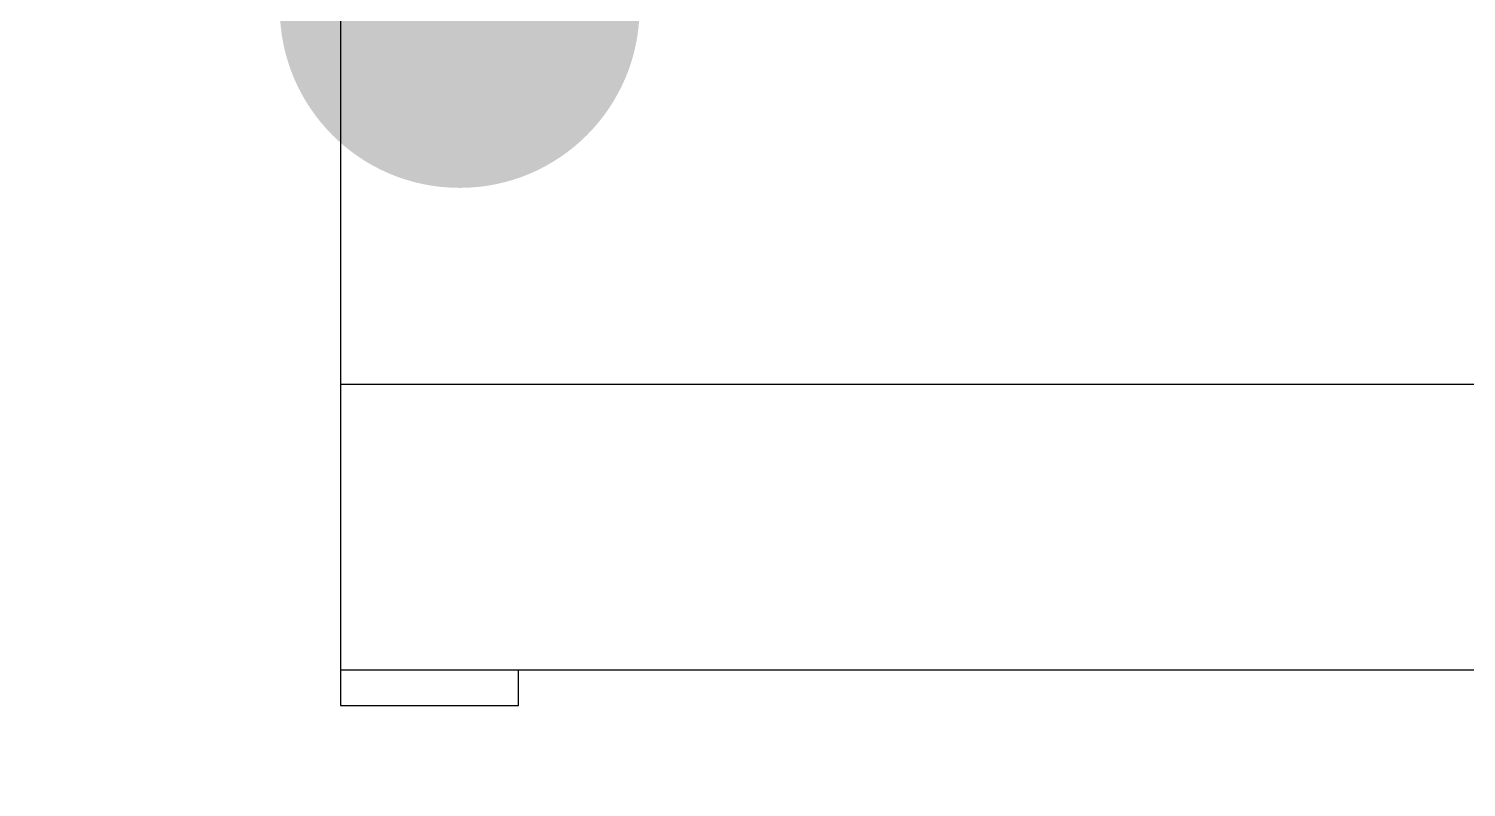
# Model space of a CAD drawing. Header units: millimetres. Extents: x -383313 to -161684, y -117025 to 99224.
# Drawn here: x -330943.4 to -330540.2, y 33528.8 to 33741.5 of the extents above; entities that cross this region are included whole.
import ezdxf

# ---------------------------------------------------------------- set-up
doc = ezdxf.new("R2010")
doc.units = ezdxf.units.MM
doc.header["$MEASUREMENT"] = 0
doc.layers.add('Робот', color=30, linetype='Continuous')

# ---------------------------------------------------------------- blocks, each defined once
blk = doc.blocks.new('Шкаф управления роботом ABB')
at = {"layer": 'Робот'}
blk.add_line((-345, -80), (345, -80), dxfattribs=at)
blk.add_lwpolyline([(345, 0), (345, 10), (295, 10), (295, 0)], dxfattribs=at)
blk.add_lwpolyline([(-345, -230), (345, -230), (345, 0), (-345, 0)], close=True, dxfattribs=at)
blk = doc.blocks.new('Робот ABB IRB660_3.15 (сверху)')
at = {"layer": 'Робот'}
blk.add_circle((0, 0), 3150, dxfattribs=at)
blk = doc.blocks.new('oijrgoirg')
h = blk.add_hatch(color=256)
h.dxf.hatch_style = 1
h.paths.add_polyline_path([(-222100.67, 23328.36, 1), (-221999.75, 23328.36, 1)])

msp = doc.modelspace()

# ---------------------------------------------------------------- block references
at = {"rotation": 179.9999999999999}
msp.add_blockref('Шкаф управления роботом ABB', (-330510.95883, 33561.78155), dxfattribs=at)
msp.add_blockref('oijrgoirg', (-108772.29271, 10419.00176))
at = {"layer": 'Робот', "rotation": 180}
msp.add_blockref('Робот ABB IRB660_3.15 (сверху)', (-328754.07698, 33964.72651), dxfattribs=at)

doc.saveas('drawing.dxf')
